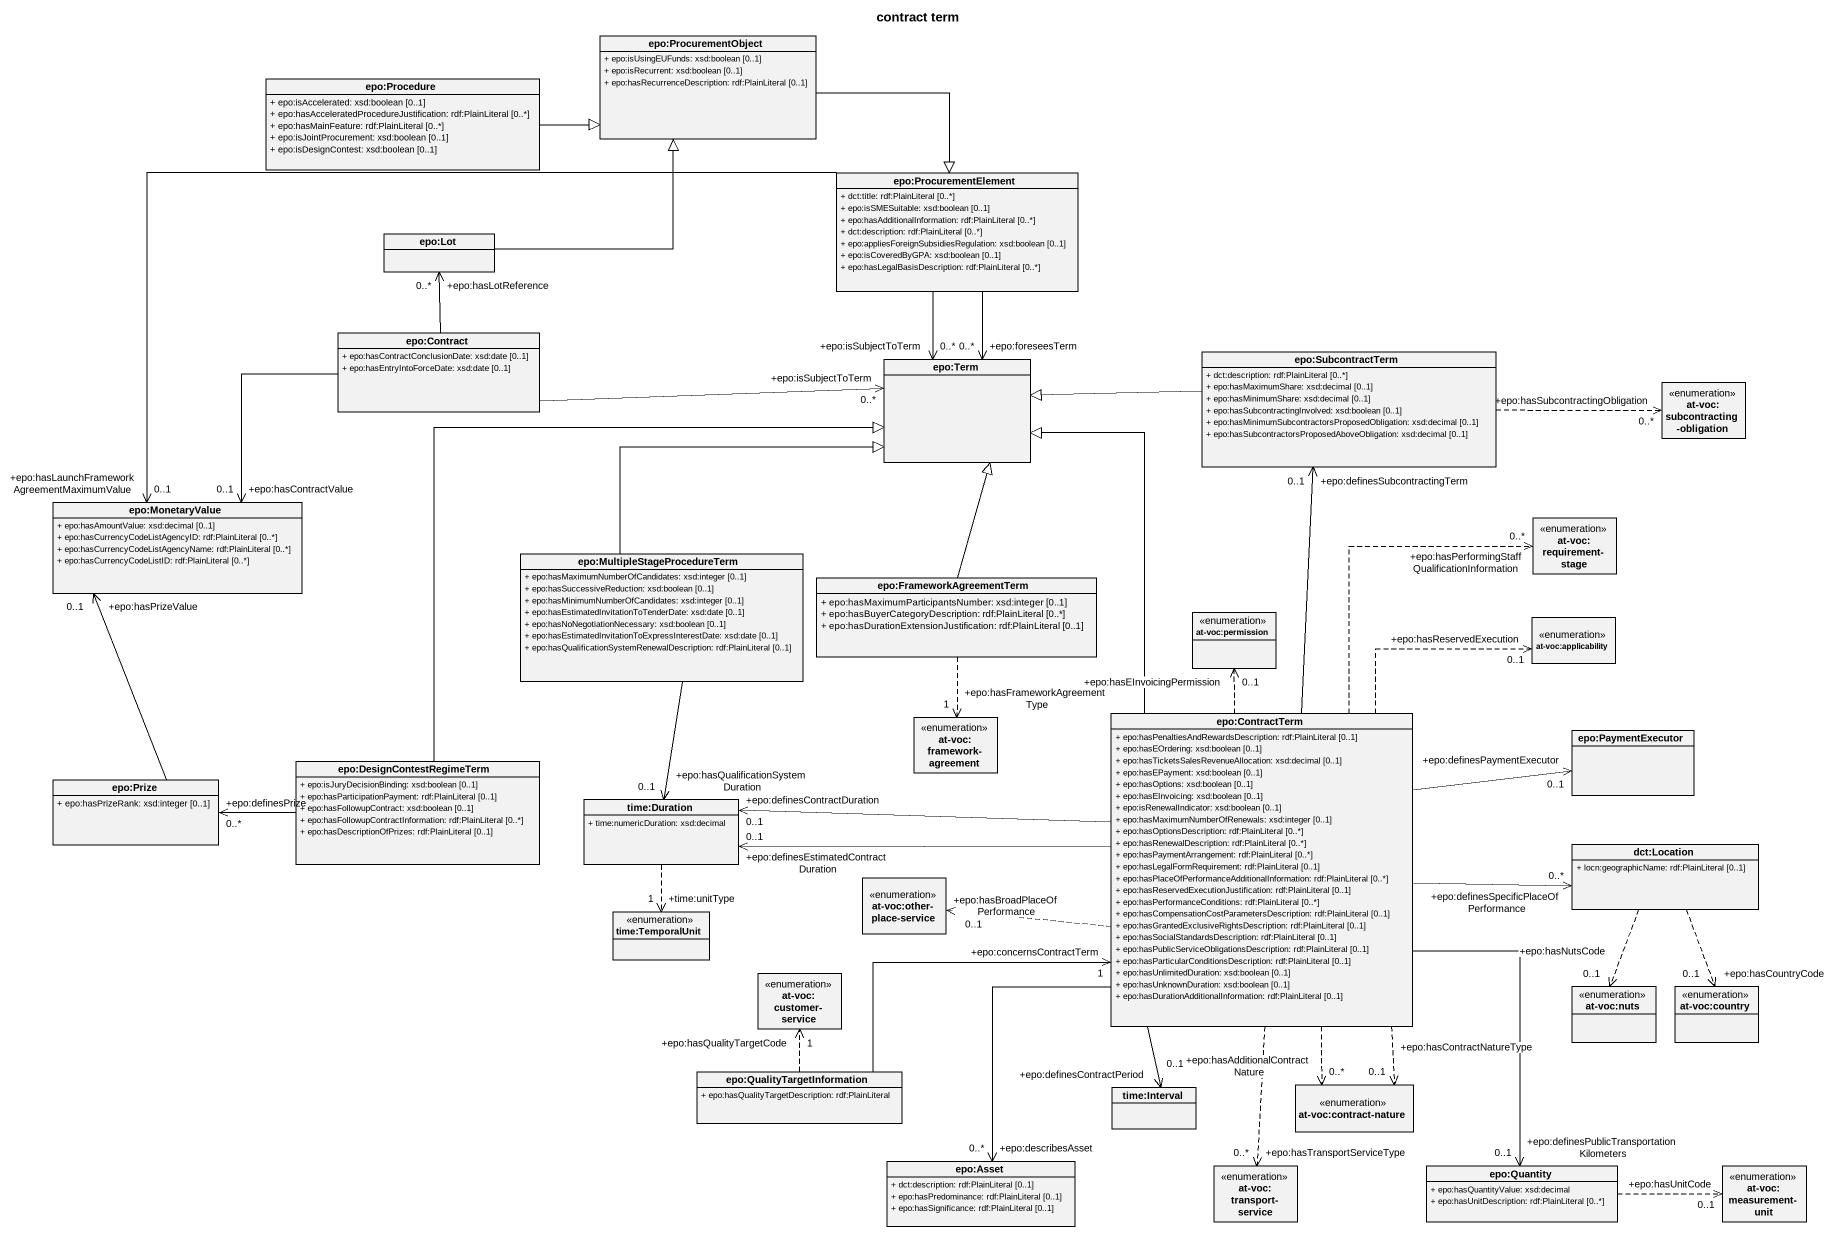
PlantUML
@startuml
title contract term
hide circle
hide empty members
skinparam classAttributeIconSize 0
class "epo:ProcurementObject" as epo_ProcurementObject {
  + epo:isUsingEUFunds: xsd:boolean [0..1]
  + epo:isRecurrent: xsd:boolean [0..1]
  + epo:hasRecurrenceDescription: rdf:PlainLiteral [0..1]
}
class "epo:Procedure" as epo_Procedure {
  + epo:isAccelerated: xsd:boolean [0..1]
  + epo:hasAcceleratedProcedureJustification: rdf:PlainLiteral [0..*]
  + epo:hasMainFeature: rdf:PlainLiteral [0..*]
  + epo:isJointProcurement: xsd:boolean [0..1]
  + epo:isDesignContest: xsd:boolean [0..1]
}
class "epo:ProcurementElement" as epo_ProcurementElement {
  + dct:title: rdf:PlainLiteral [0..*]
  + epo:isSMESuitable: xsd:boolean [0..1]
  + epo:hasAdditionalInformation: rdf:PlainLiteral [0..*]
  + dct:description: rdf:PlainLiteral [0..*]
  + epo:appliesForeignSubsidiesRegulation: xsd:boolean [0..1]
  + epo:isCoveredByGPA: xsd:boolean [0..1]
  + epo:hasLegalBasisDescription: rdf:PlainLiteral [0..*]
}
class "epo:Lot" as epo_Lot
class "epo:Contract" as epo_Contract {
  + epo:hasContractConclusionDate: xsd:date [0..1]
  + epo:hasEntryIntoForceDate: xsd:date [0..1]
}
class "epo:Term" as epo_Term
class "epo:SubcontractTerm" as epo_SubcontractTerm {
  + dct:description: rdf:PlainLiteral [0..*]
  + epo:hasMaximumShare: xsd:decimal [0..1]
  + epo:hasMinimumShare: xsd:decimal [0..1]
  + epo:hasSubcontractingInvolved: xsd:boolean [0..1]
  + epo:hasMinimumSubcontractorsProposedObligation: xsd:decimal [0..1]
  + epo:hasSubcontractorsProposedAboveObligation: xsd:decimal [0..1]
}
enum "at-voc:subcontracting-obligation" as at_voc_subcontracting
class "epo:MonetaryValue" as epo_MonetaryValue {
  + epo:hasAmountValue: xsd:decimal [0..1]
  + epo:hasCurrencyCodeListAgencyID: rdf:PlainLiteral [0..*]
  + epo:hasCurrencyCodeListAgencyName: rdf:PlainLiteral [0..*]
  + epo:hasCurrencyCodeListID: rdf:PlainLiteral [0..*]
}
enum "at-voc:requirement-stage" as at_voc_requirement_stage
class "epo:MultipleStageProcedureTerm" as epo_MultipleStageProcedureTe {
  + epo:hasMaximumNumberOfCandidates: xsd:integer [0..1]
  + epo:hasSuccessiveReduction: xsd:boolean [0..1]
  + epo:hasMinimumNumberOfCandidates: xsd:integer [0..1]
  + epo:hasEstimatedInvitationToTenderDate: xsd:date [0..1]
  + epo:hasNoNegotiationNecessary: xsd:boolean [0..1]
  + epo:hasEstimatedInvitationToExpressInterestDate: xsd:date [0..1]
  + epo:hasQualificationSystemRenewalDescription: rdf:PlainLiteral [0..1]
}
class "epo:FrameworkAgreementTerm" as epo_FrameworkAgreementTerm {
  + epo:hasMaximumParticipantsNumber: xsd:integer [0..1]
  + epo:hasBuyerCategoryDescription: rdf:PlainLiteral [0..*]
  + epo:hasDurationExtensionJustification: rdf:PlainLiteral [0..1]
}
enum "at-voc:permission" as at_voc_permission
enum "at-voc:applicability" as at_voc_applicability
enum "at-voc:framework-agreement" as at_voc_framework_agreement
class "epo:ContractTerm" as epo_ContractTerm {
  + epo:hasPenaltiesAndRewardsDescription: rdf:PlainLiteral [0..1]
  + epo:hasEOrdering: xsd:boolean [0..1]
  + epo:hasTicketsSalesRevenueAllocation: xsd:decimal [0..1]
  + epo:hasEPayment: xsd:boolean [0..1]
  + epo:hasOptions: xsd:boolean [0..1]
  + epo:hasEInvoicing: xsd:boolean [0..1]
  + epo:isRenewalIndicator: xsd:boolean [0..1]
  + epo:hasMaximumNumberOfRenewals: xsd:integer [0..1]
  + epo:hasOptionsDescription: rdf:PlainLiteral [0..*]
  + epo:hasRenewalDescription: rdf:PlainLiteral [0..*]
  + epo:hasPaymentArrangement: rdf:PlainLiteral [0..*]
  + epo:hasLegalFormRequirement: rdf:PlainLiteral [0..1]
  + epo:hasPlaceOfPerformanceAdditionalInformation: rdf:PlainLiteral [0..*]
  + epo:hasReservedExecutionJustification: rdf:PlainLiteral [0..1]
  + epo:hasPerformanceConditions: rdf:PlainLiteral [0..*]
  + epo:hasCompensationCostParametersDescription: rdf:PlainLiteral [0..1]
  + epo:hasGrantedExclusiveRightsDescription: rdf:PlainLiteral [0..1]
  + epo:hasSocialStandardsDescription: rdf:PlainLiteral [0..1]
  + epo:hasPublicServiceObligationsDescription: rdf:PlainLiteral [0..1]
  + epo:hasParticularConditionsDescription: rdf:PlainLiteral [0..1]
  + epo:hasUnlimitedDuration: xsd:boolean [0..1]
  + epo:hasUnknownDuration: xsd:boolean [0..1]
  + epo:hasDurationAdditionalInformation: rdf:PlainLiteral [0..1]
}
class "epo:PaymentExecutor" as epo_PaymentExecutor
class "epo:Prize" as epo_Prize {
  + epo:hasPrizeRank: xsd:integer [0..1]
}
class "epo:DesignContestRegimeTerm" as epo_DesignContestRegimeTerm {
  + epo:isJuryDecisionBinding: xsd:boolean [0..1]
  + epo:hasParticipationPayment: rdf:PlainLiteral [0..1]
  + epo:hasFollowupContract: xsd:boolean [0..1]
  + epo:hasFollowupContractInformation: rdf:PlainLiteral [0..*]
  + epo:hasDescriptionOfPrizes: rdf:PlainLiteral [0..1]
}
class "time:Duration" as time_Duration {
  + time:numericDuration: xsd:decimal
}
class "dct:Location" as dct_Location {
  + locn:geographicName: rdf:PlainLiteral [0..1]
}
enum "at-voc:other-place-service" as at_voc_other_place_service
enum "time:TemporalUnit" as time_TemporalUnit
enum "at-voc:customer-service" as at_voc_customer_service
enum "at-voc:nuts" as at_voc_nuts
enum "at-voc:country" as at_voc_country
class "epo:QualityTargetInformation" as epo_QualityTargetInformation {
  + epo:hasQualityTargetDescription: rdf:PlainLiteral
}
class "time:Interval" as time_Interval
enum "at-voc:contract-nature" as at_voc_contract_nature
class "epo:Asset" as epo_Asset {
  + dct:description: rdf:PlainLiteral [0..1]
  + epo:hasPredominance: rdf:PlainLiteral [0..1]
  + epo:hasSignificance: rdf:PlainLiteral [0..1]
}
enum "at-voc:transport-service" as at_voc_transport_service
class "epo:Quantity" as epo_Quantity {
  + epo:hasQuantityValue: xsd:decimal
  + epo:hasUnitDescription: rdf:PlainLiteral [0..*]
}
enum "at-voc:measurement-unit" as at_voc_measurement_unit
epo_ProcurementObject -right-|> epo_ProcurementElement
epo_Procedure -right-|> epo_ProcurementObject
epo_ProcurementElement --> "+epo:isSubjectToTerm\n0..*" epo_Term
epo_ProcurementElement --> "+epo:foreseesTerm\n0..*" epo_Term
epo_ProcurementElement -left-> "+epo:hasLaunchFrameworkAgreementMaximumValue\n0..1" epo_MonetaryValue
epo_Lot -up-|> epo_ProcurementObject
epo_Contract -up-> "+epo:hasLotReference\n0..*" epo_Lot
epo_Contract -right-> "+epo:isSubjectToTerm\n0..*" epo_Term
epo_Contract --> "+epo:hasContractValue\n0..1" epo_MonetaryValue
epo_SubcontractTerm -left-|> epo_Term
epo_SubcontractTerm .right.> "+epo:hasSubcontractingObligation\n0..*" at_voc_subcontracting
epo_MultipleStageProcedureTe -up-|> epo_Term
epo_MultipleStageProcedureTe --> "+epo:hasQualificationSystemDuration\n0..1" time_Duration
epo_FrameworkAgreementTerm -up-|> epo_Term
epo_FrameworkAgreementTerm ..> "+epo:hasFrameworkAgreementType\n1" at_voc_framework_agreement
epo_ContractTerm -up-|> epo_Term
epo_ContractTerm -up-> "+epo:definesSubcontractingTerm\n0..1" epo_SubcontractTerm
epo_ContractTerm .up.> "+epo:hasPerformingStaffQualificationInformation\n0..*" at_voc_requirement_stage
epo_ContractTerm .up.> "+epo:hasEInvoicingPermission\n0..1" at_voc_permission
epo_ContractTerm .up.> "+epo:hasReservedExecution\n0..1" at_voc_applicability
epo_ContractTerm -right-> "+epo:definesPaymentExecutor\n0..1" epo_PaymentExecutor
epo_ContractTerm -left-> "+epo:definesEstimatedContractDuration\n0..1" time_Duration
epo_ContractTerm -left-> "+epo:definesContractDuration\n0..1" time_Duration
epo_ContractTerm -right-> "+epo:definesSpecificPlaceOfPerformance\n0..*" dct_Location
epo_ContractTerm .left.> "+epo:hasBroadPlaceOfPerformance\n0..1" at_voc_other_place_service
epo_ContractTerm --> "+epo:definesContractPeriod\n0..1" time_Interval
epo_ContractTerm ..> "+epo:hasContractNatureType\n0..1" at_voc_contract_nature
epo_ContractTerm ..> "+epo:hasAdditionalContractNature\n0..*" at_voc_contract_nature
epo_ContractTerm --> "+epo:describesAsset\n0..*" epo_Asset
epo_ContractTerm ..> "+epo:hasTransportServiceType\n0..*" at_voc_transport_service
epo_ContractTerm --> "+epo:definesPublicTransportationKilometers\n0..1" epo_Quantity
epo_Prize -up-> "+epo:hasPrizeValue\n0..1" epo_MonetaryValue
epo_DesignContestRegimeTerm -up-|> epo_Term
epo_DesignContestRegimeTerm -left-> "+epo:definesPrize\n0..*" epo_Prize
time_Duration ..> "+time:unitType\n1" time_TemporalUnit
dct_Location ..> "+epo:hasNutsCode\n0..1" at_voc_nuts
dct_Location ..> "+epo:hasCountryCode\n0..1" at_voc_country
epo_QualityTargetInformation -right-> "+epo:concernsContractTerm\n1" epo_ContractTerm
epo_QualityTargetInformation .up.> "+epo:hasQualityTargetCode\n1" at_voc_customer_service
epo_Quantity .right.> "+epo:hasUnitCode\n0..1" at_voc_measurement_unit
@enduml
